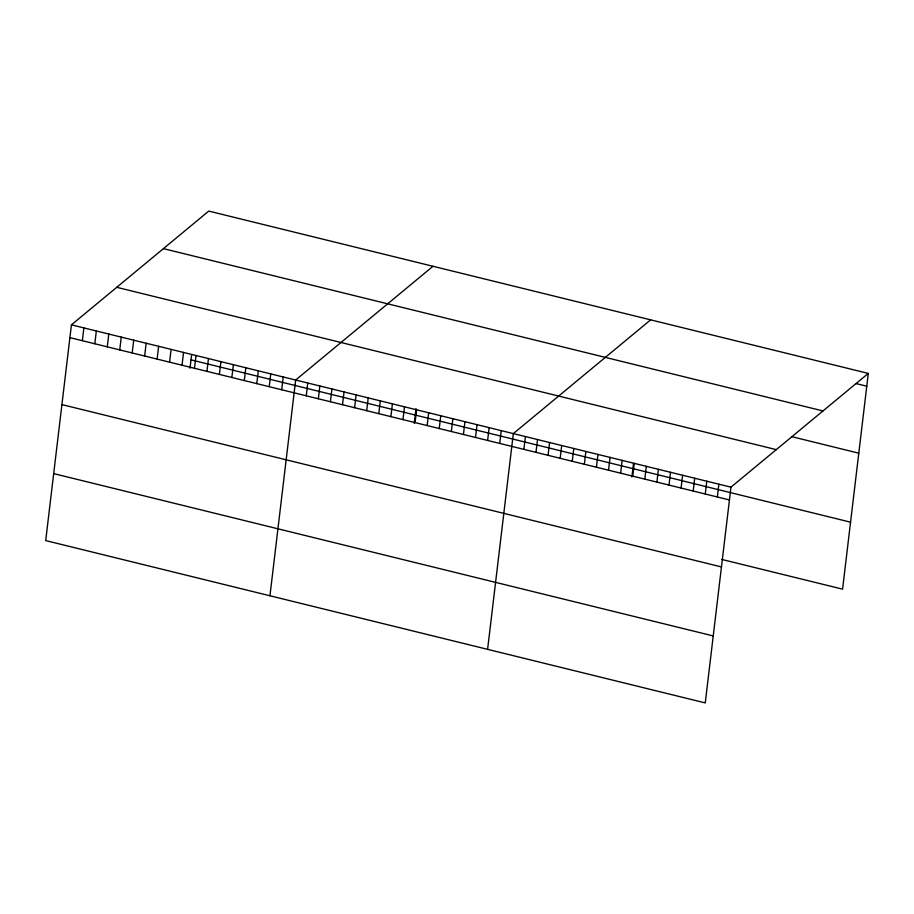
<?xml version="1.0" encoding="UTF-8"?>
<svg xmlns="http://www.w3.org/2000/svg" width="914" height="914" viewBox="0 0 914 914"><rect width="100%" height="100%" fill="white"/><g stroke="black" fill="none" stroke-linecap="round" stroke-linejoin="round"><path stroke-width="1.37" d="M71.429 324.847L45.7 540.585L705.254 702.912L730.971 487.162L868.3 373.415L208.746 211.088L71.429 324.847L730.971 487.162M82.363 340.705L83.882 327.909M94.816 343.767L96.347 330.971M107.281 346.829L108.8 334.044M119.734 349.902L121.254 337.106M132.187 352.964L133.718 340.168M144.652 356.037L146.171 343.241M157.105 359.099L158.636 346.303M169.57 362.161L171.089 349.365M182.023 365.234L183.554 352.438M190.009 368.228L191.62 354.746M194.488 368.296L196.007 355.5M206.941 371.358L208.461 358.574M219.394 374.432L220.925 361.636M231.859 377.493L233.378 364.697M244.312 380.555L245.843 367.771M256.777 383.629L258.296 370.833M269.23 386.691L270.761 373.895M281.695 389.764L283.214 376.968M269.95 595.779L295.668 380.03L432.996 266.282M306.236 395.796L307.767 383.012M318.335 398.778L319.854 385.982M330.422 401.749L331.953 388.964M342.51 404.731L344.041 391.935M354.609 407.701L356.129 394.917M366.697 410.683L368.228 397.887M378.784 413.654L380.315 400.869M390.884 416.635L392.403 403.839M402.971 419.606L404.502 406.81M414.259 423.422L416.019 408.661M415.07 422.588L416.59 409.792M427.158 425.558L428.677 412.762M439.246 428.54L440.777 415.744M451.345 431.511L452.864 418.715M463.432 434.493L464.952 421.697M475.52 437.463L477.051 424.667M487.619 440.445L489.139 427.649M499.707 443.416L501.238 430.62M487.596 649.351L513.325 433.602L650.654 319.843M523.893 449.368L525.413 436.572M535.981 452.339L537.512 439.554M548.069 455.321L549.6 442.525M560.168 458.291L561.687 445.506M572.255 461.273L573.786 448.477M584.343 464.243L585.874 451.459M596.442 467.225L597.962 454.429M608.53 470.196L610.061 457.411M620.629 473.178L622.148 460.382M631.905 476.994L633.516 463.501M632.716 476.148L634.236 463.364M644.804 479.13L646.335 466.334M656.903 482.101L658.423 469.305M668.991 485.083L670.522 472.287M681.079 488.053L682.609 475.257M693.178 491.035L694.697 478.239M705.265 494.006L706.796 481.21M717.353 496.988L718.884 484.192M868.3 373.415L842.571 589.153L721.66 559.402M856.03 383.56L866.769 386.199M163.435 248.631L822.977 410.946M791.615 436.641L858.783 453.184M116.741 287.304L776.294 449.631M191.015 359.865L850.557 522.18M69.898 337.632L729.452 499.958M61.912 404.605L721.466 566.931M53.686 473.612L713.24 635.938"/></g></svg>
